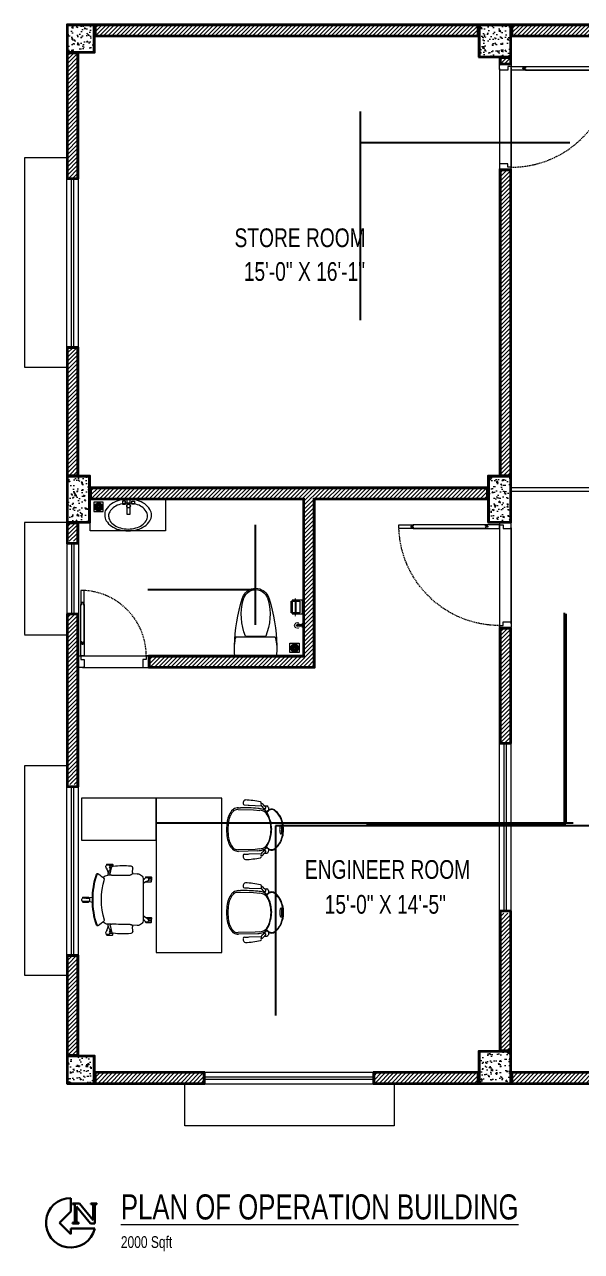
# Model space of a CAD drawing. Header units: inches. Extents: x 62 to 3150, y -3 to 634.
# Drawn here: x 1328 to 1566, y 2 to 527 of the extents above; entities that cross this region are included whole.
import ezdxf
from ezdxf.enums import TextEntityAlignment as Align

# ---------------------------------------------------------------- set-up
doc = ezdxf.new("R2010")
doc.units = ezdxf.units.IN
doc.header["$MEASUREMENT"] = 0
for name, pattern in [('CENTER', [2, 1.25, -0.25, 0.25, -0.25]), ('DASH', [0.35, 0.25, -0.1]), ('DASHED', [0.75, 0.5, -0.25])]:
    doc.linetypes.add(name, pattern=pattern)
doc.layers.get('Defpoints').update_dxf_attribs({"lineweight": 0})
for name, color, linetype in [('Cables', 7, 'Continuous'), ('COLLUM', 1, 'Continuous'), ('Plant Layout', 7, 'Continuous'), ('wall 05', 252, 'Continuous')]:
    doc.layers.add(name, color=color, linetype=linetype)
for name, color, linetype, lineweight in [('DOOR', 115, 'Continuous', 15), ('DOOR_GLASS', 144, 'Continuous', 15), ('Glass', 5, 'Continuous', 9), ('HACTH', 8, 'Continuous', 9), ('I-WC----EXST', 7, 'Continuous', 15), ('I-WC----N', 7, 'Continuous', 15), ('ID-FURN', 7, 'Continuous', 15), ('Plaster Line', 252, 'Continuous', 15), ('Sunshed', 5, 'Continuous', 15), ('Text', 252, 'Continuous', 15), ('WINDOW', 140, 'Continuous', 9)]:
    doc.layers.add(name, color=color, linetype=linetype, lineweight=lineweight)
doc.styles.add('Swiss721', font='swisscl.ttf')
pattern_1 = [(50, (-409117.6335, -241893.414), (5.37945137, -0.470641012), [0.5625, -6.1875]), (355, (-409117.6335, -241893.414), (-1.040635, 5.641441), [0.45, -4.95]), (100.4514, (-409117.185, -241893.4533), (4.338820363, 5.170796565), [0.478051425, -5.25856584]), (46.1842, (-409117.6335, -241891.914), (8.004307865, -1.24139261), [0.84375, -9.28125]), (96.6356, (-409116.9665, -241892.0176), (7.00997029, 7.30588403), [0.71707716, -7.8878475]), (351.1842, (-409117.6335, -241891.914), (7.00996459, 7.3058895), [0.675, -7.425]), (21, (-409116.8835, -241892.289), (4.47680289, -3.01964168), [0.5625, -6.1875]), (326, (-409116.8835, -241892.289), (1.82486499, 5.43862534), [0.45, -4.95]), (71.4514, (-409116.5104, -241892.541), (6.301669714, 2.418978725), [0.478051425, -5.25856584]), (37.5, (-409117.6335, -241893.4141), (0.091198915, 2.496703904), [0, -4.89, 0, -5.025, 0, -4.96875]), (7.5, (-409117.6335, -241893.414), (1.973021531, 2.958087839), [0, -2.865, 0, -4.7775, 0, -1.89375]), (327.5, (-409119.306, -241893.4141), (4.003668271, -0.169161538), [0, -1.875, 0, -5.85, 0, -7.7625]), (317.5, (-409120.056, -241893.414), (4.37389627, 0.750787367), [0, -2.4375, 0, -3.885, 0, -5.5125])]
pattern_2 = [(45, (-409117.6335, -241893.4141), (-0.8838834765, 0.8838834765), [])]

# ---------------------------------------------------------------- blocks, each defined once
blk = doc.blocks.new('ch-1')
at = {"layer": 'ID-FURN', "color": 252}
for p, q in [((59, 251), (108, 249)), ((104, 264), (103, 306)), ((316, 240), (344, 239)), ((334, 275), (336, 266)), ((-8, 198), (0, 193)), ((0, 196), (0, -196)), ((316, -239), (344, -238)), ((59, -250), (108, -248)), ((103, -306), (104, -264)), ((334, -275), (336, -265))]:
    blk.add_line(p, q, dxfattribs=at)
at = {"layer": 'ID-FURN', "color": 252, "lineweight": 13}
for p, q in [((300, 345), (297, 341)), ((297, 341), (297, 331)), ((297, 331), (298, 330)), ((298, 330), (328, 330)), ((298, 329), (298, 324)), ((298, 329), (328, 329)), ((353, 345), (300, 345)), ((309, 312), (327, 312)), ((309, 311), (327, 311)), ((322, 297), (316, 297)), ((326, 307), (321, 294)), ((353, 298), (339, 255)), ((353, 297), (352, 297)), ((357, 341), (353, 345)), ((357, 301), (353, 297)), ((357, 341), (357, 336)), ((357, 301), (357, 305)), ((-76, 222), (-80, 218)), ((-80, 218), (-80, 208)), ((-80, 208), (-79, 207)), ((-80, 188), (-79, 189)), ((-80, 178), (-80, 188)), ((-76, 174), (-80, 178)), ((-79, 207), (-48, 207)), ((-79, 206), (-79, 190)), ((-79, 206), (-49, 206)), ((-79, 190), (-49, 190)), ((-79, 189), (-48, 189)), ((-23, 222), (-76, 222)), ((-23, 174), (-76, 174)), ((-25, 175), (0, 157)), ((-20, 218), (-23, 222)), ((-20, 218), (-20, 213)), ((559, 15), (521, 15)), ((533, 24), (530, 21)), ((530, 21), (530, 15)), ((586, 24), (533, 24)), ((590, 21), (586, 24)), ((590, 21), (590, 16)), ((559, -14), (521, -14)), ((530, -20), (530, -14)), ((533, -23), (530, -20)), ((586, -23), (533, -23)), ((590, -20), (586, -23)), ((590, -20), (590, -15)), ((-76, -174), (-80, -177)), ((-80, -177), (-80, -187)), ((-80, -187), (-79, -188)), ((-80, -208), (-79, -207)), ((-80, -218), (-80, -208)), ((-76, -221), (-80, -218)), ((-79, -188), (-48, -188)), ((-79, -189), (-49, -189)), ((-79, -206), (-79, -189)), ((-79, -206), (-49, -206)), ((-79, -207), (-48, -207)), ((-23, -174), (-76, -174)), ((-23, -221), (-76, -221)), ((-25, -175), (0, -157)), ((-20, -218), (-23, -221)), ((-20, -218), (-20, -213)), ((-8, -198), (0, -192)), ((297, -331), (298, -329)), ((297, -340), (297, -331)), ((300, -344), (297, -340)), ((298, -328), (298, -324)), ((298, -328), (328, -328)), ((298, -329), (328, -329)), ((353, -344), (300, -344)), ((309, -311), (327, -311)), ((309, -312), (327, -312)), ((322, -296), (316, -296)), ((326, -307), (321, -293)), ((353, -298), (339, -254)), ((353, -296), (352, -296)), ((357, -300), (353, -296)), ((357, -340), (353, -344)), ((357, -300), (357, -305)), ((357, -340), (357, -336))]:
    blk.add_line(p, q, dxfattribs=at)
at = {"layer": 'ID-FURN', "color": 252}
for points in [[(321, 252), (309, 310)], [(321, -252), (309, -310)]]:
    blk.add_lwpolyline(points, dxfattribs=at)
at = {"layer": 'ID-FURN', "color": 252, "lineweight": 13}
blk.add_lwpolyline([(495, -26), (521, -22), (521, 22), (495, 26)], dxfattribs=at)
at = {"layer": 'ID-FURN', "color": 252}
for centre, radius, start, end in [((57, 194), 57, 87.5809, 177.8265), ((123, 309), 20.1, 95.0446, 186.0128), ((126, 262), 22.2, 175.0498, 270.9397), ((194, -511), 843, 83.3556, 94.9128), ((147, -5275), 5515, 88.3219, 90.2152), ((290, 307), 19.6, 11.3923, 86.0755), ((309, 250), 12.1, 267.6468, 9.6188), ((303, 268), 31.9, 13.7582, 74.5871), ((110, 210), 234, 7.127, 13.7582), ((342, 179), 59.8, 36.272, 87.3972), ((597, 1), 297, 122.0525, 136.7624), ((445, 244), 11.1, 21.1039, 124.6268), ((439, 242), 11.1, 21.1039, 91.3806), ((-306, 0), 794, 341.9963, 18.0037), ((-306, 0), 801, 341.9963, 18.0037), ((392, 194), 15.3, 136.9683, 155.6038), ((-286, 0), 693, 343.2048, 16.7952), ((57, -193), 57, 182.1735, 272.4191), ((147, 5275), 5515, 269.7848, 271.6781), ((309, -249), 12.1, 350.3812, 92.3532), ((342, -179), 59.8, 272.6028, 324.0692), ((392, -194), 15.3, 204.3962, 223.0317), ((597, -1), 297, 223.2376, 237.9475), ((123, -308), 20.1, 173.9872, 264.9554), ((126, -262), 22.2, 89.0603, 184.9502), ((194, 511), 843, 265.0872, 276.6444), ((290, -306), 19.6, 273.9245, 348.6077), ((303, -267), 31.9, 285.413, 346.2418), ((110, -210), 234, 346.2418, 352.873), ((439, -241), 11.1, 268.6194, 338.8961), ((445, -243), 11.1, 235.3732, 338.8961)]:
    blk.add_arc(centre, radius, start, end, dxfattribs=at)
at = {"layer": 'ID-FURN', "color": 252, "lineweight": 13}
for centre, radius, start, end in [((345, 321), 19.1, 310.5325, 193.4675), ((307, 313), 20, 342.2096, 8.7154), ((372, 292), 20, 135.2846, 161.7905), ((-32, 198), 19.1, 22.5325, 265.4675), ((-36, 159), 20, 54.2096, 80.7154), ((4, 215), 20, 207.2846, 233.7904), ((559, 35), 20, 270.2096, 296.7154), ((578, 0), 19.1, 238.5325, 121.4675), ((559, -34), 20, 63.2846, 89.7905), ((-32, -198), 19.1, 94.5325, 337.4675), ((-36, -159), 20, 279.2846, 305.7904), ((4, -214), 20, 126.2096, 152.7154), ((345, -320), 19.1, 166.5325, 49.4675), ((307, -313), 20, 351.2846, 17.7904), ((372, -292), 20, 198.2096, 224.7154)]:
    blk.add_arc(centre, radius, start, end, dxfattribs=at)
blk = doc.blocks.new("VISITOR'S CHAIR")
at = {"layer": 'ID-FURN'}
for p, q in [((-253, 410), (-253, 430)), ((-246, 415), (-252, 405)), ((-238, 446), (-237, 446)), ((-234, 392), (-226, 404)), ((-209, 412), (-220, 402)), ((-220, 402), (-216, 392)), ((-195, 429), (-209, 412)), ((-206, 445), (-200, 438)), ((-200, 438), (-204, 436)), ((-194, 437), (-202, 449)), ((-159, 444), (-196, 428)), ((194, 437), (202, 449)), ((194, 429), (209, 412)), ((206, 445), (200, 438)), ((200, 438), (204, 436)), ((209, 412), (220, 402)), ((220, 402), (216, 392)), ((233, 392), (226, 404)), ((246, 415), (252, 405)), ((252, 410), (252, 430)), ((-284, 373), (-275, 372)), ((-261, 241), (-256, 371)), ((-251, 378), (-240, 386)), ((-216, 125), (-213, 288)), ((-213, 288), (-206, 356)), ((206, 355), (211, 307)), ((211, 307), (215, 126)), ((227, 334), (233, 128)), ((251, 378), (240, 386)), ((260, 241), (256, 371)), ((287, 373), (278, 372)), ((-264, 191), (-263, 232)), ((-263, 232), (-261, 241)), ((-234, 128), (-234, 150)), ((262, 232), (260, 241)), ((264, 191), (262, 232))]:
    blk.add_line(p, q, dxfattribs=at)
for centre, major_axis, ratio, start_param, end_param in [((-31, 377), (160, 160), 1, 1.106098, 1.669765), ((-31, 377), (156, 156), 1, 1.106098, 1.669765), ((-26, 384), (156, 156), 1, 1.024131, 1.139863), ((-26, 384), (-153, 153), 1, -0.546665, -0.430933), ((0, 280), (233, 233), 1, 0.786111, 1.024131), ((0, 280), (-229, 229), 1, -0.784686, -0.546665), ((-42, 582), (-3.34, 3.34), 1, -0.185935, 0.785398), ((-42, 582), (3.34, 3.34), 1, 2.356194, 3.327527), ((-22, 553), (28, 28), 1, 1.306571, 1.384862), ((-22, 610), (-28, 28), 1, 1.756731, 2.080357), ((0, 359), (-164, 164), 1, -0.967168, -0.603629), ((-9, 657), (-62.5, 62.5), 1, 2.080357, 2.239483), ((0, 732), (-116, 116), 1, 2.239483, 2.356194), ((0, 280), (233, 233), 1, 0.546665, 0.784686), ((0, 280), (-229, 229), 1, -1.024131, -0.786111), ((0, 732), (-116, 116), 1, 2.356194, 2.472906), ((9, 657), (62.5, 62.5), 1, 4.043702, 4.202828), ((22, 610), (28, 28), 1, 4.202828, 4.526454), ((22, 553), (-28, 28), 1, -1.384862, -1.299686), ((42, 582), (3.34, 3.34), 1, 5.497787, 6.46912), ((42, 582), (-3.34, 3.34), 1, 2.955658, 3.926991), ((25, 384), (-153, 153), 1, -1.139863, -1.024131), ((25, 384), (-156, 156), 1, -1.139863, -1.024131), ((28, 375), (159, 159), 1, 6.197379, 6.741162), ((28, 375), (-162, 162), 1, 4.626582, 5.170366), ((-208, 326), (-64, 64), 1, -0.27183, -0.033972), ((-236, 430), (11.7, 11.7), 1, 0.895345, 2.346242), ((-237, 411), (11.5, 11.5), 1, 2.359032, 2.700427), ((-236, 410), (-8.33, 8.33), 1, 3.308932, 6.927895), ((-232, 600), (-108, 108), 1, 2.322741, 2.51101), ((-237, 418), (-16.4, 16.4), 1, 2.597956, 3.176359), ((-162, 483), (40.7, 40.7), 1, 1.641382, 2.3562), ((-162, 483), (40.7, 40.7), 1, 2.3562, 3.058022), ((-118, 356), (-74.2, 74.2), 1, 0.158797, 0.434217), ((-162, 483), (-37, 37), 1, 0.070585, 0.785404), ((-162, 483), (37, 37), 1, 2.3562, 3.058022), ((4, 124), (254, 254), 1, 0.795932, 1.416989), ((-122, 361), (-58.3, 58.3), 1, -0.121154, 0.49051), ((-199, 433), (4.34, 4.34), 1, 4.766338, 6.168083), ((-51, 268), (141, 141), 1, 1.029343, 1.444292), ((0, 118), (253, 253), 1, 0.505105, 1.065692), ((-2, 130), (-249, 249), 1, -1.424708, -0.790588), ((51, 268), (141, 141), 1, 0.126504, 0.541453), ((122, 361), (-58.3, 58.3), 1, 4.221879, 4.833543), ((199, 433), (4.34, 4.34), 1, 1.685898, 3.087644), ((85, 416), (109, 109), 1, 6.212612, 6.231759), ((162, 483), (37, 37), 1, 5.497793, 6.212612), ((162, 483), (-37, 37), 1, 3.225371, 3.926997), ((117, 356), (74.2, 74.2), 1, 5.848968, 6.124388), ((85, 416), (113, 113), 1, 6.212612, 6.231759), ((162, 483), (-40.7, 40.7), 1, 3.926985, 4.641803), ((162, 483), (40.7, 40.7), 1, 4.795959, 5.497781), ((233, 611), (116, 116), 1, 3.774404, 3.956147), ((237, 418), (-16.4, 16.4), 1, 1.53603, 2.114433), ((236, 410), (8.33, 8.33), 1, 5.638476, 9.257439), ((236, 430), (-11.7, 11.7), 1, 3.936943, 5.38784), ((236, 411), (-11.5, 11.5), 1, 3.582758, 3.924153), ((207, 326), (64, 64), 1, 0.033972, 0.27183), ((603, 170), (-651, 651), 1, 0.573881, 0.750879), ((-285, 360), (-8.76, 8.76), 1, -0.863376, 0.564498), ((-246, 374), (-29, 9), 0.940619, -0.371164, 0.371164), ((-268, 332), (2.3, 41.2), 0.843481, -0.27588, 0.27588), ((-243, 367), (9.99, 9.99), 1, 1.377732, 2.024937), ((-249, 401), (12.4, 12.4), 1, 4.437336, 4.934607), ((1966, 159), (1556, 1556), 1, 2.276461, 2.36002), ((17, 317), (173, 173), 1, 2.044581, 2.285039), ((45, 326), (-179, 179), 1, 0.550308, 0.670712), ((-46, 326), (-179, 179), 1, 4.041677, 4.162081), ((-18, 317), (173, 173), 1, 5.568943, 5.8094), ((248, 401), (-12.4, 12.4), 1, 1.348578, 1.845849), ((243, 367), (9.99, 9.99), 1, 5.829045, 6.47625), ((269, 332), (-29.2, 29.2), 1, -1.014167, -0.462408), ((248, 370), (21.5, 21.5), 1, 5.582202, 6.32453), ((288, 360), (8.76, 8.76), 1, 5.718688, 7.146561), ((-600, 170), (-651, 651), 1, 3.96151, 4.138508), ((-297, 202), (13.6, 13.6), 1, 2.322194, 3.388756), ((-281, 229), (36.4, 36.4), 1, 3.399296, 4.068112), ((-277, 191), (-9.06, 9.06), 1, 2.406079, 3.903189), ((276, 191), (-9.06, 9.06), 1, 0.8092, 2.30631), ((284, 229), (-36.4, 36.4), 1, 2.215073, 2.88389), ((300, 202), (-13.6, 13.6), 1, 2.89443, 3.960991), ((-110, 135), (87.7, 87.7), 1, 2.416541, 2.868914), ((-133, 135), (-73.8, 73.8), 1, 1.404983, 1.497112), ((-119, 126), (68.4, 68.4), 1, 2.356783, 2.833835), ((-90, 184), (-120, 120), 1, 1.547695, 1.947381), ((-169, 107), (-31.3, 31.3), 1, 1.42524, 1.547695), ((-90, 184), (109, 109), 1, 3.118491, 3.518177), ((-36, 307), (-215, 215), 1, 1.947381, 2.1796), ((-36, 307), (205, 205), 1, 3.518177, 3.750397), ((-1, 504), (-356, 356), 1, 2.1796, 2.358034), ((-1, 504), (-346, 346), 1, 2.1796, 2.358034), ((-1, 504), (346, 346), 1, 3.92883, 4.107264), ((-1, 504), (-356, 356), 1, 2.358034, 2.536468), ((35, 307), (-205, 205), 1, 2.536468, 2.768687), ((35, 307), (-215, 215), 1, 2.536468, 2.768687), ((89, 184), (109, 109), 1, 4.339484, 4.739169), ((89, 184), (120, 120), 1, 4.339484, 4.739169), ((169, 108), (31.3, 31.3), 1, 4.739169, 4.873442), ((118, 126), (68.4, 68.4), 1, 5.032166, 5.498375), ((137, 132), (-69.9, 69.9), 1, 3.217039, 3.320838), ((110, 135), (-87, 87), 1, 3.422629, 3.866448)]:
    blk.add_ellipse(centre, major_axis=major_axis, ratio=ratio, start_param=start_param, end_param=end_param, dxfattribs=at)
blk = doc.blocks.new('floor drain 01')
at = {"color": 0}
blk.add_lwpolyline([(-10, -10), (90, -10), (90, 90), (-10, 90)], close=True, dxfattribs=at)
for points in [[(2, 47, 0.191053), (7, 42, 0.194336), (16, 42, -0.272606), (25, 41, 1.040732), (27, 44, 0.091346), (26, 45, 0.160783), (17, 46, -0.323658), (9, 51, 0.91079)], [(6, 23, 0.191053), (12, 23, 0.194336), (19, 28, -0.272606), (27, 32, 1.040732), (27, 36, 0.091346), (26, 36, 0.160783), (18, 32, -0.323658), (9, 31, 0.91079)], [(14, 68, 0.191053), (15, 61, 0.194336), (22, 56, -0.272606), (29, 50, 1.040732), (32, 51, 0.091346), (32, 53, 0.160783), (25, 59, -0.323658), (22, 67, 0.91079)], [(22, 6, 0.191053), (28, 10, 0.194336), (31, 18, -0.272606), (34, 26, 1.040732), (32, 29, 0.091346), (31, 28, 0.160783), (27, 20, -0.323658), (20, 14, 0.91079)], [(35, 78, 0.191053), (32, 72, 0.194336), (35, 63, -0.272606), (37, 55, 1.040732), (40, 53, 0.091346), (41, 55, 0.160783), (39, 64, -0.323658), (41, 72, 0.91079)], [(45, 2, 0.191053), (48, 8, 0.194336), (45, 17, -0.272606), (43, 25, 1.040732), (40, 27, 0.091346), (39, 25, 0.160783), (41, 16, -0.323658), (39, 8, 0.91079)], [(58, 74, 0.191053), (52, 70, 0.194336), (49, 62, -0.272606), (46, 54, 1.040732), (48, 51, 0.091346), (49, 52, 0.160783), (53, 60, -0.323658), (60, 66, 0.91079)], [(66, 12, 0.191053), (65, 19, 0.194336), (58, 24, -0.272606), (51, 30, 1.040732), (48, 29, 0.091346), (48, 27, 0.160783), (55, 21, -0.323658), (58, 13, 0.91079)], [(74, 57, 0.191053), (68, 57, 0.194336), (61, 52, -0.272606), (53, 48, 1.040732), (53, 44, 0.091346), (54, 44, 0.160783), (62, 48, -0.323658), (71, 49, 0.91079)], [(78, 33, 0.191053), (73, 38, 0.194336), (64, 38, -0.272606), (55, 39, 1.040732), (53, 36, 0.091346), (54, 35, 0.160783), (63, 34, -0.323658), (71, 29, 0.91079)]]:
    blk.add_lwpolyline(points, format="xyb", close=True, dxfattribs=at)
for centre, radius in [((40, 40), 41.7), ((32, 45), 1.83), ((33, 34), 1.83), ((42, 49), 1.83), ((43, 31), 1.83), ((50, 41), 1.83)]:
    blk.add_circle(centre, radius, dxfattribs=at)
blk = doc.blocks.new('HANDWASH-02-PLAN')
at = {"layer": 'I-WC----N', "color": 2}
for points in [[(5, 0, 0.068513), (104, 14, 0.080648), (182, 50, 0.107051), (242, 112, 0.160603), (255, 169, 0.138041), (238, 230, 0.107051), (182, 289, 0.080648), (104, 325, 0.068513), (5, 339, 0.068513), (-94, 325, 0.080648), (-172, 289, 0.107051), (-228, 230, 0.138041), (-245, 169, 0.138041), (-228, 108, 0.107051), (-172, 50, 0.080648), (-94, 14, 0.068513)], [(5, 42, 0.067522), (88, 53, 0.079863), (152, 82, 0.107115), (202, 134, 0.162551), (213, 180, 0.139778), (199, 230, 0.107115), (152, 278, 0.079863), (88, 307, 0.067522), (5, 319, 0.067522), (-78, 307, 0.079863), (-142, 278, 0.107115), (-188, 230, 0.139778), (-203, 180, 0.139778), (-188, 130, 0.107115), (-142, 82, 0.079863), (-78, 53, 0.067522)]]:
    blk.add_lwpolyline(points, format="xyb", close=True, dxfattribs=at)
blk.add_circle((0, 72), 20, dxfattribs=at)
blk = doc.blocks.new('A$C01EB0BB3')
at = {"layer": 'I-WC----N', "color": 250, "ltscale": 0.5}
for points in [[(9.08, 6.42), (9.08, 0), (10.51, 0), (10.51, 6.42)], [(8.43, 2.06), (8.43, 0.85), (7.23, 0.85), (7.23, 2.06)], [(11.15, 2.06), (11.15, 0.85), (12.36, 0.85), (12.36, 2.06)]]:
    blk.add_lwpolyline(points, close=True, dxfattribs=at)
at = {"layer": 'I-WC----N', "color": 2, "xscale": 0.03999999999359716, "yscale": 0.03999999999359716, "zscale": 0.03999999999359716}
blk.add_blockref('HANDWASH-02-PLAN', (9.79, 0), dxfattribs=at)
blk = doc.blocks.new('$plan$00000388')
for p, q in [((-202, -210), (-202, 210)), ((0, -221), (0, 221)), ((-212, 108), (-212, -108))]:
    blk.add_line(p, q)
blk.add_lwpolyline([(-202, -210), (-152, -221), (-102, -226), (-50, -226), (0, -221)])
for centre, radius, start, end in [((-562, -12), 164, 107.2477, 159.5476), ((-556, -23), 163, 104.7786, 136.8543), ((-71, -1597), 1823, 91.2224, 107.2477), ((-443, -448), 602, 67.3737, 104.7786), ((-76, -236), 463, 97.7399, 105.822), ((-76, -236), 463, 80.5377, 97.7399), ((-595, 0), 129, 159.5476, 200.4524), ((-580, 0), 129, 136.8543, 223.1457), ((-562, 12), 164, 200.4524, 252.7523), ((-556, 23), 163, 223.1457, 255.2214), ((-443, 448), 602, 255.2214, 292.6263), ((-71, 1597), 1823, 252.7523, 268.7776)]:
    blk.add_arc(centre, radius, start, end)
blk = doc.blocks.new('h')
at = {"layer": 'I-WC----N', "color": 252, "linetype": 'CENTER', "ltscale": 0.2}
for p, q in [((544281, -25820), (544314, -25820)), ((544297, -25837), (544297, -25801))]:
    blk.add_line(p, q, dxfattribs=at)
at = {"layer": 'I-WC----N'}
blk.add_lwpolyline([(544273, -25760), (544321, -25760), (544321, -25765), (544273, -25765)], close=True, dxfattribs=at)
blk.add_lwpolyline([(544289, -25814), (544289, -25765), (544305, -25765), (544305, -25814)], dxfattribs=at)
at = {"layer": 'I-WC----N', "linetype": 'DASH', "ltscale": 5}
blk.add_circle((544297, -25820), 30, dxfattribs=at)
at = {"layer": 'I-WC----N'}
for radius in [10, 5]:
    blk.add_circle((544297, -25820), radius, dxfattribs=at)
blk = doc.blocks.new('typical king$0$5767 PAPER HOLDER')
at = {"color": 0, "linetype": 'CENTER', "lineweight": -2, "ltscale": 0.5}
blk.add_line((80, 98), (80, -92), dxfattribs=at)
at = {"color": 0, "linetype": 'DASHED', "lineweight": -2, "ltscale": 10, "flags": 128}
for points in [[(5, 52), (0, 52), (0, -52), (5, -52)], [(97, 72), (5, 72), (5, -72), (100, -72)]]:
    blk.add_lwpolyline(points, dxfattribs=at)
at = {"color": 0, "linetype": 'DASHED', "lineweight": -2, "ltscale": 10}
blk.add_lwpolyline([(100, -62), (35, -62), (35, 62), (97, 62)], dxfattribs=at)
blk.add_lwpolyline([(75, -72), (85, -72), (85, 72), (75, 72)], close=True, dxfattribs=at)
at = {"color": 0, "linetype": 'ByBlock', "lineweight": -2, "flags": 128}
blk.add_lwpolyline([(100, -72), (115, -72), (115, 72), (100, 72)], dxfattribs=at)
at = {"color": 0, "linetype": 'ByBlock', "lineweight": -2}
blk.add_lwpolyline([(100, 62), (125, 62), (125, -62), (100, -62)], dxfattribs=at)
blk = doc.blocks.new('A$C4F64215B')
at = {"layer": 'Defpoints'}
for points in [[(0, 5), (0.25, 5), (0.25, 4.75), (0, 4.75)], [(0, 0.25), (0.25, 0.25), (0.25, 0), (0, 0)], [(29.75, 5), (30, 5), (30, 4.75), (29.75, 4.75)], [(29.75, 0.25), (30, 0.25), (30, 0), (29.75, 0)]]:
    blk.add_lwpolyline(points, close=True, dxfattribs=at)
at = {"layer": 'DOOR'}
for points in [[(1.75, 10), (2, 10), (2, 11), (2.5, 11), (2.5, 5), (1, 5), (1, 11), (1.5, 11), (1.5, 10), (1.75, 10), (1.5, 10), (1.5, 11), (1, 11), (1, 27), (1.5, 27), (1.5, 28), (2, 28), (2, 27), (2.5, 27), (2.5, 11), (2.5, 33), (1, 33), (1, 27)], [(1, 5), (1, 3.5), (2.5, 3.5), (2.5, 0.25), (2.25, 0.25), (2.25, 0), (0.25, 0), (0.25, 0.25), (0, 0.25), (0, 4.75), (0.25, 4.75), (0.25, 5), (1, 5)], [(29, 5), (29, 3.5), (27.5, 3.5), (27.5, 0.25), (27.75, 0.25), (27.75, 0), (29.75, 0), (29.75, 0.25), (30, 0.25), (30, 4.75), (29.75, 4.75), (29.75, 5), (29, 5)]]:
    blk.add_lwpolyline(points, dxfattribs=at)
at = {"layer": 'DOOR', "linetype": 'DASHED', "lineweight": 0}
blk.add_arc((0.93, 4.97), 28.07, 0.0597, 86.7872, dxfattribs=at)
at = {"layer": 'HACTH', "lineweight": 0, "ltscale": 10}
for p, q in [((1.5, 5), (29, 5)), ((2.25, 0), (27.75, 0))]:
    blk.add_line(p, q, dxfattribs=at)
blk = doc.blocks.new('A$C4A7E7E9F')
at = {"layer": 'Defpoints'}
for points in [[(0, 5), (0.25, 5), (0.25, 4.75), (0, 4.75)], [(0, 0.25), (0.25, 0.25), (0.25, 0), (0, 0)], [(44.75, 5), (45, 5), (45, 4.75), (44.75, 4.75)], [(44.75, 0.25), (45, 0.25), (45, 0), (44.75, 0)]]:
    blk.add_lwpolyline(points, close=True, dxfattribs=at)
at = {"layer": 'DOOR'}
for points in [[(1.75, 10), (2, 10), (2, 11), (2.5, 11), (2.5, 5), (1, 5), (1, 11), (1.5, 11), (1.5, 10), (1.75, 10), (1.5, 10), (1.5, 11), (1, 11), (1, 42), (1.5, 42), (1.5, 43), (2, 43), (2, 42), (2.5, 42), (2.5, 11), (2.5, 48), (1, 48), (1, 42)], [(1, 5), (1, 3.5), (2.5, 3.5), (2.5, 0.25), (2.25, 0.25), (2.25, 0), (0.25, 0), (0.25, 0.25), (0, 0.25), (0, 4.75), (0.25, 4.75), (0.25, 5), (1, 5)], [(44, 5), (44, 3.5), (42.5, 3.5), (42.5, 0.25), (42.75, 0.25), (42.75, 0), (44.75, 0), (44.75, 0.25), (45, 0.25), (45, 4.75), (44.75, 4.75), (44.75, 5), (44, 5)]]:
    blk.add_lwpolyline(points, dxfattribs=at)
at = {"layer": 'DOOR', "linetype": 'DASHED', "lineweight": 0}
blk.add_arc((0.95, 4.98), 43.05, 0.0251, 87.941, dxfattribs=at)
at = {"layer": 'HACTH', "lineweight": 0, "ltscale": 10}
for p, q in [((1.5, 5), (44, 5)), ((2.25, 0), (42.75, 0))]:
    blk.add_line(p, q, dxfattribs=at)
blk = doc.blocks.new('tr')
at = {"layer": 'Plaster Line'}
for p, q in [((143968.45, 171283.63), (143927.45, 171283.63)), ((143927.45, 171283.63), (143927.45, 171279.63)), ((143968.45, 171279.63), (143968.45, 171283.63)), ((144100.45, 171283.63), (144053.45, 171283.63)), ((144053.45, 171283.63), (144053.45, 171279.63)), ((144100.45, 171279.63), (144100.45, 171283.63)), ((144226.45, 171283.63), (144185.45, 171283.63)), ((144185.45, 171283.63), (144185.45, 171279.63)), ((144226.45, 171279.63), (144226.45, 171283.63)), ((143927.45, 171279.63), (143968.45, 171279.63)), ((144053.45, 171279.63), (144100.45, 171279.63)), ((144185.45, 171279.63), (144226.45, 171279.63))]:
    blk.add_line(p, q, dxfattribs=at)
blk = doc.blocks.new('qm')
at = {"layer": 'wall 05'}
for p, q in [((143968.95, 171284.13), (143926.95, 171284.13)), ((143926.95, 171284.13), (143926.95, 171279.13)), ((143968.95, 171279.13), (143968.95, 171284.13)), ((144100.95, 171284.13), (144052.95, 171284.13)), ((144052.95, 171284.13), (144052.95, 171279.13)), ((144100.95, 171279.13), (144100.95, 171284.13)), ((144226.95, 171284.13), (144184.95, 171284.13)), ((144184.95, 171284.13), (144184.95, 171279.13)), ((144226.95, 171279.13), (144226.95, 171284.13)), ((143926.95, 171279.13), (143968.95, 171279.13)), ((144052.95, 171279.13), (144100.95, 171279.13)), ((144184.95, 171279.13), (144226.95, 171279.13))]:
    blk.add_line(p, q, dxfattribs=at)
blk = doc.blocks.new('bg')
at = {"layer": 'wall 05'}
for p, q in [((143795.95, 171284.13), (143748.95, 171284.13)), ((143748.95, 171284.13), (143748.95, 171279.13)), ((143795.95, 171279.13), (143795.95, 171284.13)), ((143912.95, 171284.13), (143867.95, 171284.13)), ((143867.95, 171284.13), (143867.95, 171279.13)), ((143912.95, 171279.13), (143912.95, 171284.13)), ((144263.99, 171284.13), (144240.95, 171284.13)), ((144240.95, 171284.13), (144240.95, 171279.13)), ((144263.99, 171279.13), (144263.99, 171284.13)), ((144360.95, 171284.13), (144335.99, 171284.13)), ((144335.99, 171284.13), (144335.99, 171279.13)), ((144360.95, 171279.13), (144360.95, 171284.13)), ((143748.95, 171279.13), (143795.95, 171279.13)), ((143867.95, 171279.13), (143912.95, 171279.13)), ((144240.95, 171279.13), (144263.99, 171279.13)), ((144335.99, 171279.13), (144360.95, 171279.13))]:
    blk.add_line(p, q, dxfattribs=at)
blk = doc.blocks.new('dp')
at = {"layer": 'Plaster Line'}
for p, q in [((143795.45, 171283.63), (143749.45, 171283.63)), ((143749.45, 171283.63), (143749.45, 171279.63)), ((143795.45, 171279.63), (143795.45, 171283.63)), ((143912.45, 171283.63), (143868.45, 171283.63)), ((143868.45, 171283.63), (143868.45, 171279.63)), ((143912.45, 171279.63), (143912.45, 171283.63)), ((144263.49, 171283.63), (144241.45, 171283.63)), ((144241.45, 171283.63), (144241.45, 171279.63)), ((144263.49, 171279.63), (144263.49, 171283.63)), ((144360.45, 171283.63), (144336.49, 171283.63)), ((144336.49, 171283.63), (144336.49, 171279.63)), ((144360.45, 171279.63), (144360.45, 171283.63)), ((143749.45, 171279.63), (143795.45, 171279.63)), ((143868.45, 171279.63), (143912.45, 171279.63)), ((144241.45, 171279.63), (144263.49, 171279.63)), ((144336.49, 171279.63), (144360.45, 171279.63))]:
    blk.add_line(p, q, dxfattribs=at)
blk = doc.blocks.new('f')
at = {"layer": 'Plaster Line'}
for p, q in [((143926.45, 171473.63), (143922.45, 171473.63)), ((143922.45, 171473.63), (143922.45, 171425.13)), ((143926.45, 171425.13), (143926.45, 171473.63)), ((143922.45, 171425.13), (143926.45, 171425.13))]:
    blk.add_line(p, q, dxfattribs=at)
blk = doc.blocks.new('g')
at = {"layer": 'wall 05'}
for p, q in [((143926.95, 171474.13), (143921.95, 171474.13)), ((143921.95, 171474.13), (143921.95, 171424.63)), ((143926.95, 171424.63), (143926.95, 171474.13)), ((143921.95, 171424.63), (143926.95, 171424.63))]:
    blk.add_line(p, q, dxfattribs=at)

msp = doc.modelspace()

# ---------------------------------------------------------------- hatches: boundary and pattern name
at = {"layer": 'HACTH'}
h = msp.add_hatch(dxfattribs=at)
h.set_pattern_fill('AR-CONC', color=256, scale=0.75, style=0)
h.set_pattern_definition(pattern_1)
h.paths.add_polyline_path([(1357.05, 526.47), (1346.05, 526.47), (1346.05, 515.47), (1357.05, 515.47)])
h = msp.add_hatch(dxfattribs=at)
h.set_pattern_fill('ANSI31', color=256, scale=10, style=0)
h.set_pattern_definition(pattern_2)
h.paths.add_polyline_path([(1521.05, 522.47), (1521.05, 526.47), (1358.05, 526.47), (1358.05, 522.47)])
h = msp.add_hatch(dxfattribs=at)
h.set_pattern_fill('AR-CONC', color=256, scale=0.75, style=0)
h.set_pattern_definition(pattern_1)
h.paths.add_polyline_path([(1522.05, 513.47), (1535.05, 513.47), (1535.05, 526.47), (1522.05, 526.47)])
h = msp.add_hatch(dxfattribs=at)
h.set_pattern_fill('ANSI31', color=256, scale=10, style=0)
h.set_pattern_definition(pattern_2)
h.paths.add_polyline_path([(1649.05, 522.47), (1649.05, 526.47), (1536.05, 526.47), (1536.05, 522.47)])
h = msp.add_hatch(dxfattribs=at)
h.set_pattern_fill('ANSI31', color=256, scale=10, style=0)
h.set_pattern_definition(pattern_2)
h.paths.add_polyline_path([(1346.05, 461.47), (1350.05, 461.47), (1350.05, 514.47), (1346.05, 514.47)])
h = msp.add_hatch(dxfattribs=at)
h.set_pattern_fill('ANSI31', color=256, scale=10, style=0)
h.set_pattern_definition([(45, (-139387.823, -171287.9334), (-0.8838834765, 0.8838834765), [])])
h.paths.add_polyline_path([(1531.05, 512.47), (1531.05, 510.47), (1535.05, 510.47), (1535.05, 512.47)])
h = msp.add_hatch(dxfattribs=at)
h.set_pattern_fill('ANSI31', color=256, scale=10, style=0)
h.set_pattern_definition(pattern_2)
h.paths.add_polyline_path([(1531.05, 334.47), (1535.05, 334.47), (1535.05, 464.97), (1531.05, 464.97)])
h.paths.add_polyline_path([(1356.05, 328.47), (1356.05, 324.47), (1447.05, 324.47), (1447.05, 256.47), (1381.05, 256.47), (1381.05, 252.47), (1451.05, 252.47), (1451.05, 324.47), (1525.05, 324.47), (1525.05, 328.47)])
h.paths.add_polyline_path([(1346.05, 334.47), (1350.05, 334.47), (1350.05, 388.47), (1346.05, 388.47)])
h = msp.add_hatch(dxfattribs=at)
h.set_pattern_fill('AR-CONC', color=256, scale=0.75, style=0)
h.set_pattern_definition(pattern_1)
h.paths.add_polyline_path([(1355.05, 333.47), (1346.05, 333.47), (1346.05, 314.47), (1355.05, 314.47)])
h = msp.add_hatch(dxfattribs=at)
h.set_pattern_fill('AR-CONC', color=256, scale=0.75, style=0)
h.set_pattern_definition(pattern_1)
h.paths.add_polyline_path([(1526.05, 314.47), (1535.05, 314.47), (1535.05, 333.47), (1526.05, 333.47)])
h = msp.add_hatch(dxfattribs=at)
h.set_pattern_fill('ANSI31', color=256, scale=10, style=0)
h.set_pattern_definition(pattern_2)
h.paths.add_polyline_path([(1350.05, 313.47), (1346.05, 313.47), (1346.05, 305.97), (1350.05, 305.97)])
h = msp.add_hatch(dxfattribs=at)
h.set_pattern_fill('ANSI31', color=256, scale=10, style=0)
h.set_pattern_definition(pattern_2)
h.paths.add_polyline_path([(1346.05, 201.97), (1350.05, 201.97), (1350.05, 274.97), (1346.05, 274.97)])
h.paths.add_polyline_path([(1346.05, 86.47), (1350.05, 86.47), (1350.05, 128.97), (1346.05, 128.97)])
h.paths.add_polyline_path([(1358.05, 78.47), (1358.05, 74.47), (1404.05, 74.47), (1404.05, 78.47)])
h.paths.add_polyline_path([(1477.05, 78.47), (1477.05, 74.47), (1521.05, 74.47), (1521.05, 78.47)])
h.paths.add_polyline_path([(1536.05, 78.47), (1536.05, 74.47), (1577.05, 74.47), (1577.05, 78.47)])
h.paths.add_polyline_path([(1531.05, 88.47), (1535.05, 88.47), (1535.05, 146.97), (1531.05, 146.97)])
h.paths.add_polyline_path([(1531.05, 219.97), (1535.05, 219.97), (1535.05, 268.47), (1531.05, 268.47)])
h = msp.add_hatch(dxfattribs=at)
h.set_pattern_fill('AR-CONC', color=256, scale=0.75, style=0)
h.set_pattern_definition(pattern_1)
h.paths.add_polyline_path([(1346.05, 85.47), (1346.05, 74.47), (1357.05, 74.47), (1357.05, 85.47)])
h = msp.add_hatch(dxfattribs=at)
h.set_pattern_fill('AR-CONC', color=256, scale=0.75, style=0)
h.set_pattern_definition(pattern_1)
h.paths.add_polyline_path([(1535.05, 74.47), (1535.05, 87.47), (1522.05, 87.47), (1522.05, 74.47)])

# ---------------------------------------------------------------- linework, layer by layer
at = {"layer": 'Cables', "color": 3}
for p, q in [((1471.02, 489.76), (1471.02, 488.12)), ((1471.02, 489.76), (1471.02, 400.55)), ((1560.53, 476.42), (1471.02, 476.42)), ((1426.23, 285.24), (1426.23, 313.02)), ((1426.23, 285.24), (1380.27, 285.24)), ((1426.23, 270.19), (1426.23, 285.24)), ((1558.16, 275.39), (1558.16, 185.53)), ((1558.84, 274.96), (1558.84, 185.09)), ((1383.94, 185.53), (1558.16, 185.53)), ((1558.84, 185.09), (1473.7, 185.09)), ((1558.16, 185.53), (1562, 185.53))]:
    msp.add_line(p, q, dxfattribs=at)
at = {"layer": 'Cables', "color": 4}
for p, q in [((1802.53, 184.31), (1434.82, 184.31)), ((1434.82, 184.31), (1434.82, 103.13))]:
    msp.add_line(p, q, dxfattribs=at)
at = {"layer": 'COLLUM'}
for points in [[(1345.55, 514.97), (1357.55, 514.97), (1357.55, 526.97), (1345.55, 526.97)], [(1521.55, 512.97), (1535.55, 512.97), (1535.55, 526.97), (1521.55, 526.97)], [(1345.55, 313.97), (1355.55, 313.97), (1355.55, 333.97), (1345.55, 333.97)], [(1525.55, 313.97), (1535.55, 313.97), (1535.55, 333.97), (1525.55, 333.97)], [(1345.55, 73.97), (1357.55, 73.97), (1357.55, 85.97), (1345.55, 85.97)], [(1521.55, 73.97), (1535.55, 73.97), (1535.55, 87.97), (1521.55, 87.97)]]:
    msp.add_lwpolyline(points, close=True, dxfattribs=at)
at = {"layer": 'DOOR_GLASS'}
for p, q in [((1535.55, 328.97), (1649.55, 328.97)), ((1535.55, 327.47), (1649.55, 327.47))]:
    msp.add_line(p, q, dxfattribs=at)
at = {"layer": 'Glass', "ltscale": 10}
for points in [[(1347.55, 388.97), (1347.55, 460.97)], [(1348.55, 388.97), (1348.55, 460.97)], [(1347.55, 304.97), (1347.55, 274.97)], [(1348.55, 304.97), (1348.55, 274.97)], [(1532.55, 147.97), (1532.55, 219.97)], [(1533.55, 147.97), (1533.55, 219.97)], [(1347.55, 128.97), (1347.55, 200.97)], [(1348.55, 128.97), (1348.55, 200.97)], [(1404.55, 76.97), (1476.55, 76.97)], [(1404.55, 75.97), (1476.55, 75.97)]]:
    msp.add_lwpolyline(points, dxfattribs=at)
at = {"layer": 'I-WC----EXST'}
msp.add_lwpolyline([(1387.8, 310.42), (1355.55, 310.42), (1355.55, 323.97), (1387.8, 323.97)], close=True, dxfattribs=at)
at = {"layer": 'ID-FURN'}
for points in [[(1383.83, 178.12), (1383.83, 196.12), (1351.83, 196.12), (1351.83, 178.12)], [(1411.83, 130.12), (1411.83, 196.12), (1383.83, 196.12), (1383.83, 130.12)]]:
    msp.add_lwpolyline(points, close=True, dxfattribs=at)
at = {"layer": 'Plant Layout', "lineweight": 13}
for p, q in [((1535.55, 465.97), (1535.55, 508.97)), ((1530.55, 508.22), (1530.55, 466.72)), ((1530.55, 312.97), (1530.55, 269.97)), ((1535.55, 270.72), (1535.55, 312.22)), ((1351.55, 256.97), (1379.55, 256.97)), ((1352.3, 251.97), (1378.8, 251.97))]:
    msp.add_line(p, q, dxfattribs=at)
at = {"layer": 'Plaster Line'}
for p, q in [((1350.05, 514.47), (1346.05, 514.47)), ((1346.05, 514.47), (1346.05, 461.47)), ((1350.05, 461.47), (1350.05, 514.47)), ((1346.05, 461.47), (1350.05, 461.47)), ((1350.05, 388.47), (1346.05, 388.47)), ((1346.05, 388.47), (1346.05, 334.47)), ((1350.05, 334.47), (1350.05, 388.47)), ((1346.05, 334.47), (1350.05, 334.47)), ((1350.05, 274.47), (1346.05, 274.47)), ((1346.05, 274.47), (1346.05, 201.47)), ((1350.05, 201.47), (1350.05, 274.47)), ((1346.05, 201.47), (1350.05, 201.47)), ((1350.05, 128.47), (1346.05, 128.47)), ((1346.05, 128.47), (1346.05, 86.47)), ((1350.05, 86.47), (1350.05, 128.47)), ((1346.05, 86.47), (1350.05, 86.47))]:
    msp.add_line(p, q, dxfattribs=at)
for points in [[(1346.05, 515.47), (1357.05, 515.47), (1357.05, 526.47), (1346.05, 526.47)], [(1521.05, 526.47), (1358.05, 526.47), (1358.05, 522.47), (1521.05, 522.47)], [(1522.05, 513.47), (1535.05, 513.47), (1535.05, 526.47), (1522.05, 526.47)], [(1649.05, 526.47), (1536.05, 526.47), (1536.05, 522.47), (1649.05, 522.47)], [(1535.05, 512.47), (1531.05, 512.47), (1531.05, 510.47), (1535.05, 510.47)], [(1535.05, 464.47), (1531.05, 464.47), (1531.05, 334.47), (1535.05, 334.47)], [(1346.05, 314.47), (1355.05, 314.47), (1355.05, 333.47), (1346.05, 333.47)], [(1526.05, 314.47), (1535.05, 314.47), (1535.05, 333.47), (1526.05, 333.47)], [(1525.05, 328.47), (1356.05, 328.47), (1356.05, 324.47), (1447.05, 324.47), (1447.05, 256.47), (1381.05, 256.47), (1381.05, 252.47), (1451.05, 252.47), (1451.05, 324.47), (1525.05, 324.47)], [(1350.05, 313.47), (1346.05, 313.47), (1346.05, 305.47), (1350.05, 305.47)], [(1535.05, 147.47), (1531.05, 147.47), (1531.05, 88.47), (1535.05, 88.47)], [(1346.05, 74.47), (1357.05, 74.47), (1357.05, 85.47), (1346.05, 85.47)], [(1522.05, 74.47), (1535.05, 74.47), (1535.05, 87.47), (1522.05, 87.47)]]:
    msp.add_lwpolyline(points, close=True, dxfattribs=at)
at = {"layer": 'Sunshed', "linetype": 'DASH'}
for points in [[(1345.55, 460.97), (1345.55, 469.97), (1327.55, 469.97), (1327.55, 380.47), (1327.55, 380.47), (1345.55, 380.47), (1345.55, 388.97)], [(1345.55, 304.97), (1345.55, 313.97), (1327.55, 313.97), (1327.55, 265.97), (1327.55, 265.97), (1345.55, 265.97), (1345.55, 274.97)], [(1345.55, 200.97), (1345.55, 209.97), (1327.55, 209.97), (1327.55, 120.47), (1327.55, 120.47), (1345.55, 120.47), (1345.55, 128.97)], [(1476.55, 73.97), (1485.55, 73.97), (1485.55, 55.97), (1396.05, 55.97), (1396.05, 55.97), (1396.05, 73.97), (1404.55, 73.97)]]:
    msp.add_lwpolyline(points, dxfattribs=at)
at = {"layer": 'Text', "linetype": 'Continuous', "lineweight": 30}
for p, q in [((1347.3, 19.35), (1347.3, 25.13)), ((1348, 22.51), (1348, 22.86)), ((1348, 22.86), (1350.96, 22.86)), ((1348.99, 22.33), (1348, 22.51)), ((1348.99, 14.75), (1348.99, 22.33)), ((1355.71, 14.26), (1349.68, 21.45)), ((1349.68, 21.45), (1349.68, 14.75)), ((1350.96, 22.86), (1356.91, 15.74)), ((1355.92, 22.51), (1355.92, 22.86)), ((1355.92, 22.86), (1358.5, 22.86)), ((1356.91, 22.33), (1355.92, 22.51)), ((1356.91, 15.74), (1356.91, 22.33)), ((1358.5, 22.51), (1357.65, 22.33)), ((1357.65, 22.33), (1357.65, 14.26)), ((1358.5, 22.86), (1358.5, 22.51)), ((1342.49, 14.54), (1347.3, 19.35)), ((1347.3, 9.73), (1342.49, 14.54)), ((1357.59, 12.04), (1347.3, 12.04)), ((1347.3, 12.04), (1347.3, 9.73)), ((1348, 14.58), (1348.99, 14.75)), ((1348, 14.26), (1348, 14.58)), ((1350.7, 14.26), (1348, 14.26)), ((1349.68, 14.75), (1350.7, 14.58)), ((1350.7, 14.58), (1350.7, 14.26)), ((1357.65, 14.26), (1355.71, 14.26))]:
    msp.add_line(p, q, dxfattribs=at)
msp.add_arc((1347.3, 14.54), 10.59, 90, 346.3479, dxfattribs=at)
at = {"layer": 'wall 05'}
for p, q in [((1350.55, 514.97), (1345.55, 514.97)), ((1345.55, 514.97), (1345.55, 460.97)), ((1350.55, 460.97), (1350.55, 514.97)), ((1345.55, 460.97), (1350.55, 460.97)), ((1350.55, 388.97), (1345.55, 388.97)), ((1345.55, 388.97), (1345.55, 333.97)), ((1350.55, 333.97), (1350.55, 388.97)), ((1345.55, 333.97), (1350.55, 333.97)), ((1350.55, 274.97), (1345.55, 274.97)), ((1345.55, 274.97), (1345.55, 200.97)), ((1350.55, 200.97), (1350.55, 274.97)), ((1345.55, 200.97), (1350.55, 200.97)), ((1350.55, 128.97), (1345.55, 128.97)), ((1345.55, 128.97), (1345.55, 85.97)), ((1350.55, 85.97), (1350.55, 128.97)), ((1345.55, 85.97), (1350.55, 85.97))]:
    msp.add_line(p, q, dxfattribs=at)
for points in [[(1521.55, 526.97), (1357.55, 526.97), (1357.55, 521.97), (1521.55, 521.97)], [(1649.55, 526.97), (1535.55, 526.97), (1535.55, 521.97), (1649.55, 521.97)], [(1535.55, 512.97), (1530.55, 512.97), (1530.55, 509.97), (1535.55, 509.97)], [(1535.55, 464.97), (1530.55, 464.97), (1530.55, 333.97), (1535.55, 333.97)], [(1525.55, 328.97), (1355.55, 328.97), (1355.55, 323.97), (1446.55, 323.97), (1446.55, 256.97), (1380.55, 256.97), (1380.55, 251.97), (1451.55, 251.97), (1451.55, 323.97), (1525.55, 323.97)], [(1350.55, 313.97), (1345.55, 313.97), (1345.55, 304.97), (1350.55, 304.97)], [(1535.55, 147.97), (1530.55, 147.97), (1530.55, 87.97), (1535.55, 87.97)]]:
    msp.add_lwpolyline(points, close=True, dxfattribs=at)
at = {"layer": 'WINDOW', "linetype": 'Continuous', "ltscale": 10}
for points in [[(1345.55, 388.97), (1345.55, 460.97)], [(1350.55, 388.97), (1350.55, 460.97)], [(1345.55, 304.97), (1345.55, 274.97)], [(1350.55, 304.97), (1350.55, 274.97)], [(1530.55, 147.97), (1530.55, 219.97)], [(1535.55, 147.97), (1535.55, 219.97)], [(1345.55, 128.97), (1345.55, 200.97)], [(1350.55, 128.97), (1350.55, 200.97)], [(1404.55, 78.97), (1476.55, 78.97)], [(1404.55, 73.97), (1476.55, 73.97)]]:
    msp.add_lwpolyline(points, dxfattribs=at)

# ---------------------------------------------------------------- block references
at = {"layer": 'DOOR', "lineweight": 0, "rotation": 270}
msp.add_blockref('A$C4A7E7E9F', (1530.55, 509.97), dxfattribs=at)
at = {"layer": 'DOOR', "lineweight": 0, "xscale": -1, "rotation": 90}
msp.add_blockref('A$C4A7E7E9F', (1535.55, 313.97), dxfattribs=at)
at = {"layer": 'DOOR', "lineweight": 0}
msp.add_blockref('A$C4F64215B', (1350.55, 251.97), dxfattribs=at)
at = {"layer": 'HACTH'}
for name in ['g', 'f', 'bg', 'qm', 'dp', 'tr']:
    msp.add_blockref(name, (-142391.4, -171205.16), dxfattribs=at)
at = {"layer": 'I-WC----EXST', "rotation": 180}
msp.add_blockref('A$C01EB0BB3', (1381.8, 323.97), dxfattribs=at)
at = {"layer": 'I-WC----EXST', "xscale": -0.0400000000372529, "yscale": 0.0400000000372529, "zscale": 0.04, "rotation": 90}
msp.add_blockref('$plan$00000388', (1426.3, 256.97), dxfattribs=at)
msp.add_blockref('$plan$00000388', (1426.3, 256.97), dxfattribs=at)
at = {"layer": 'I-WC----N', "yscale": 0.04000000000814907, "zscale": 0.04}
for p, xscale in [((1357.56, 319.08), 0.0400000000372529), ((1444.54, 258.76), -0.03999999997904524)]:
    msp.add_blockref('floor drain 01', p, dxfattribs=dict(at, xscale=xscale))
at = {"layer": 'I-WC----N', "extrusion": (0, 0, -1), "xscale": -0.03999999997904524, "yscale": 0.03999999997904524, "zscale": 0.04, "rotation": 180}
msp.add_blockref('typical king$0$5767 PAPER HOLDER', (-1446.55, 277.87), dxfattribs=at)
at = {"layer": 'I-WC----N', "xscale": 0.03999999997904524, "yscale": 0.03999999997904524, "zscale": 0.04, "rotation": 270}
msp.add_blockref('h', (2476.94, 22041.9), dxfattribs=at)
at = {"layer": 'ID-FURN'}
for name, p, xscale, yscale, zscale, rotation in [("VISITOR'S CHAIR", (1413.84, 182.68), 0.03999999999414845, 0.03999999997904524, 0.04, 270.0128413727339), ('ch-1', (1378.3, 152.7), -0.04399999999355417, 0.04400000005261973, 0.044, 359.9871586803238), ("VISITOR'S CHAIR", (1413.85, 147.23), 0.03999999999414845, 0.03999999997904524, 0.04, 270.0128413727339)]:
    msp.add_blockref(name, p, dxfattribs=dict(at, xscale=xscale, yscale=yscale, zscale=zscale, rotation=rotation))

# ---------------------------------------------------------------- texts
at = {"layer": 'Text', "style": 'Swiss721'}
for s, p in [('STORE ROOM', (1445.3, 435.79)), ('ENGINEER ROOM', (1482.66, 165.64))]:
    msp.add_text(s, height=8, dxfattribs=at).set_placement(p, align=Align.MIDDLE)
for s, insert, char_height, width, attachment_point in [('\\A1;15\'-0" X 16\'-1"', (1447.14, 421.3), 8, 93.582, 5), ('\\A1;15\'-0" X 14\'-5"', (1481.71, 154.74), 8, 62.6303, 2), ('{\\LPLAN OF OPERATION BUILDING\\H0.4658x;\\l  \\P2000 Sqft}', (1368.71, 26.69), 10.7333, 176.7295, 1)]:
    msp.add_mtext(s, dxfattribs=dict(at, insert=insert, char_height=char_height, width=width, attachment_point=attachment_point))

doc.saveas('drawing.dxf')
